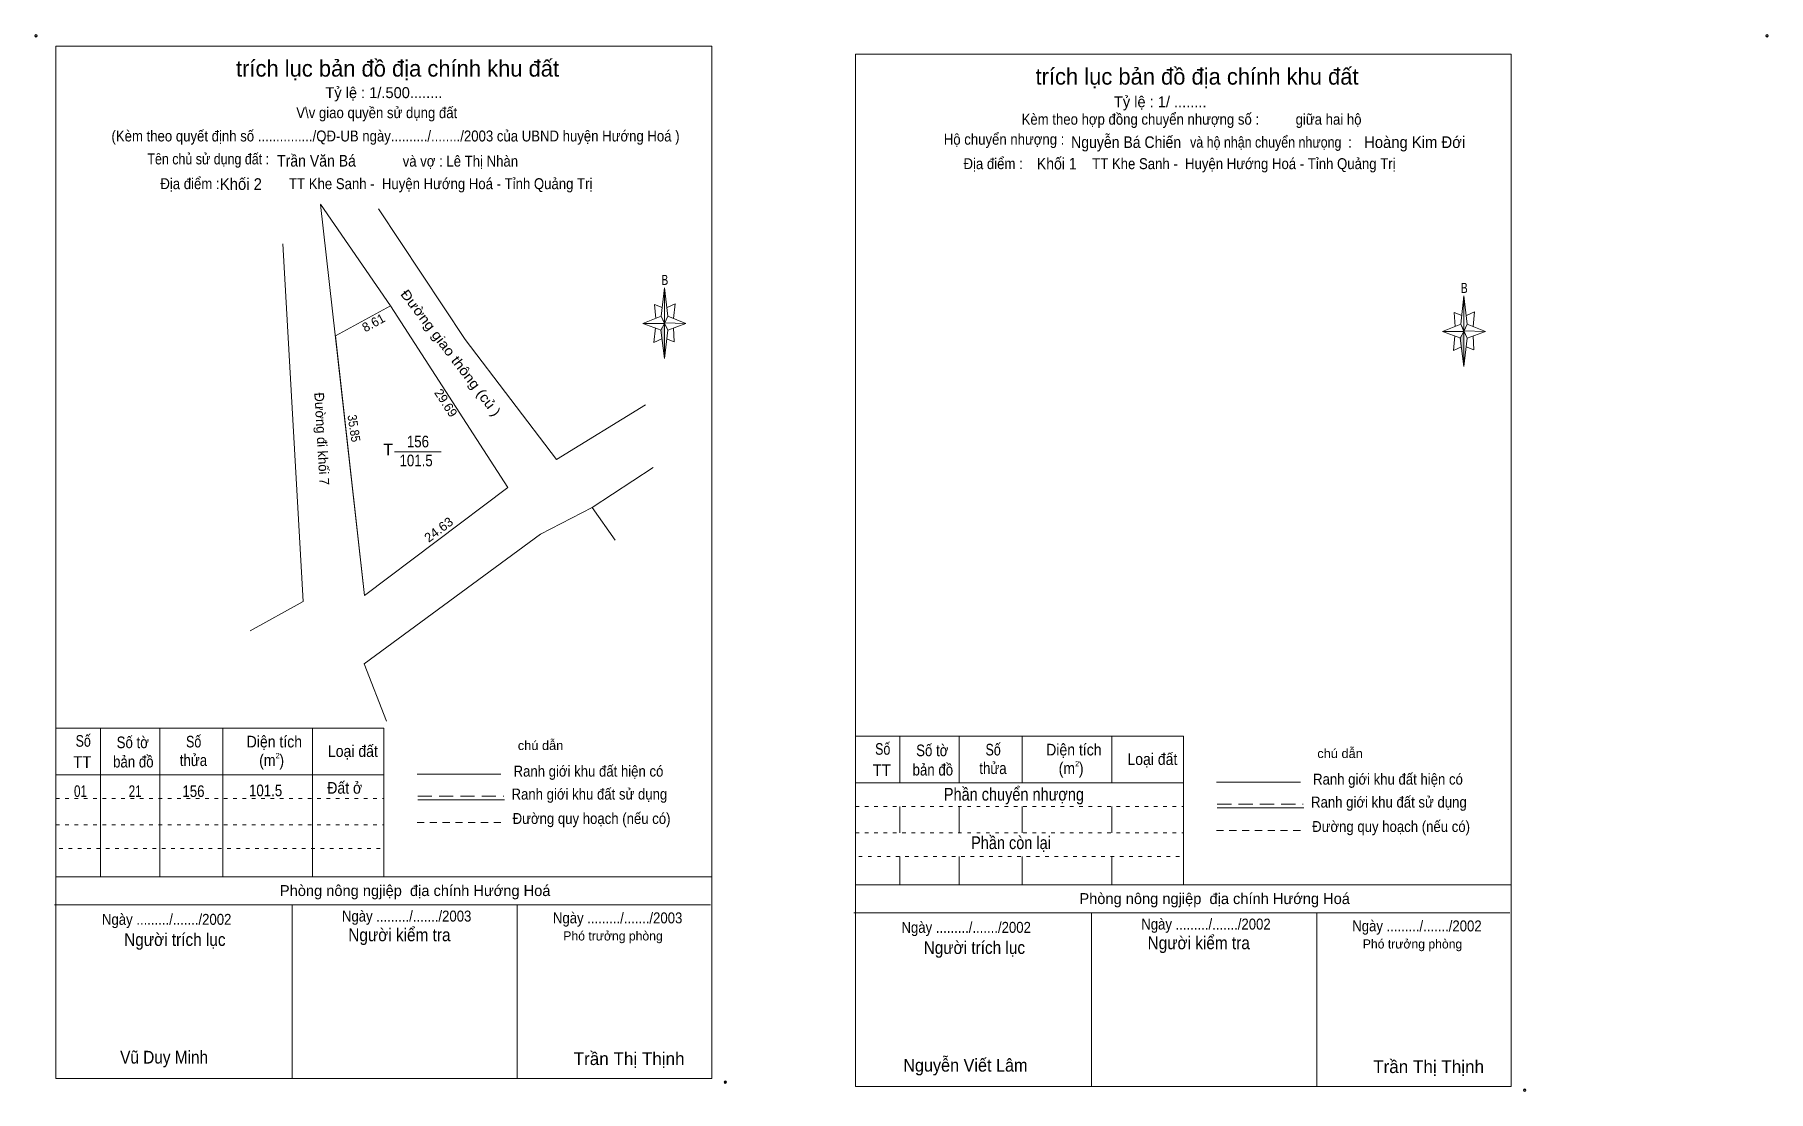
# Model space of a CAD drawing. Header units: centimetres. Extents: x 0.4 to 48, y 0.7 to 29.8.
import ezdxf
from ezdxf.enums import TextEntityAlignment as Align

# ---------------------------------------------------------------- set-up
doc = ezdxf.new("R2010")
doc.units = ezdxf.units.CM
doc.header["$LTSCALE"] = 0.13
doc.header["$PDMODE"] = 32
doc.header["$PDSIZE"] = 0.065
for name, pattern in [('DOTTED', [1.5, 0.3, -1.2]), ('MEDIUM_DASHED', [4.5, 3, -1.5]), ('SHORT_DASHED', [2.7, 1.5, -1.2])]:
    doc.linetypes.add(name, pattern=pattern)
for name, color, linetype, lineweight in [('1', 7, 'DOTTED', 13), ('22', 7, 'Continuous', 13), ('33', 7, 'Continuous', 13), ('5', 7, 'Continuous', 13)]:
    doc.layers.add(name, color=color, linetype=linetype, lineweight=lineweight)
doc.layers.add('34', color=7, linetype='Continuous')
doc.layers.add('50', color=7, linetype='Continuous')

msp = doc.modelspace()

# ---------------------------------------------------------------- hatches: boundary and pattern name
at = {"layer": '5'}
for points in [[(17.7, 21.83), (17.7, 20.87), (17.6, 21.65)], [(39.64, 21.61), (39.64, 20.65), (39.54, 21.43)]]:
    msp.add_hatch(color=256, dxfattribs=at).paths.add_polyline_path(points)

# ---------------------------------------------------------------- linework, layer by layer
at = {"layer": '1', "linetype": 'Continuous'}
for p, q in [((9.47, 14.36), (8.26, 25.1)), ((8.67, 21.49), (10.18, 22.32))]:
    msp.add_line(p, q, dxfattribs=at)
at = {"layer": '1'}
for p, q in [((1, 8.79), (10, 8.79)), ((22.94, 8.57), (31.94, 8.57)), ((22.94, 8.57), (31.94, 8.57)), ((1, 8.07), (10, 8.07)), ((22.94, 7.85), (31.94, 7.85)), ((22.94, 7.85), (31.94, 7.85)), ((1.09, 7.42), (10, 7.42)), ((23.03, 7.2), (31.94, 7.2)), ((23.03, 7.2), (31.94, 7.2))]:
    msp.add_line(p, q, dxfattribs=at)
at = {"layer": '1', "linetype": 'Continuous'}
for points in [[(7.23, 24.02), (7.79, 14.2), (6.33, 13.39)], [(10.18, 22.32), (13.4, 17.33), (9.47, 14.36)]]:
    msp.add_lwpolyline(points, dxfattribs=at)
msp.add_lwpolyline([(10.18, 22.32), (13.4, 17.33), (9.47, 14.36), (8.67, 21.49)], close=True, dxfattribs=at)
at = {"layer": '22'}
for p, q in [((10.18, 22.32), (8.26, 25.11)), ((12.23, 21.39), (9.85, 24.98)), ((15.72, 16.78), (17.39, 17.88)), ((14.3, 16.05), (15.72, 16.78)), ((15.72, 16.78), (16.35, 15.88))]:
    msp.add_line(p, q, dxfattribs=at)
for points in [[(12.23, 21.39), (14.74, 18.1), (17.18, 19.6)], [(10.07, 10.91), (9.46, 12.49), (14.3, 16.05)]]:
    msp.add_lwpolyline(points, dxfattribs=at)
at = {"layer": '33'}
msp.add_line((10.29, 18.31), (11.57, 18.31), dxfattribs=at)
at = {"layer": '5'}
for p, q in [((17.61, 22.03), (17.7, 22.81)), ((39.55, 21.81), (39.64, 22.59)), ((17.79, 22.03), (18.29, 21.83)), ((17.61, 21.65), (17.11, 21.83)), ((17.79, 21.65), (17.7, 20.87)), ((17.97, 21.33), (17.76, 21.41)), ((17.95, 21.71), (17.97, 21.33)), ((39.55, 21.43), (39.05, 21.61)), ((39.73, 21.43), (39.64, 20.65)), ((39.73, 21.81), (40.23, 21.61)), ((39.89, 21.49), (39.91, 21.11)), ((39.91, 21.11), (39.7, 21.19)), ((1, 10.72), (10, 10.72)), ((2.22, 10.72), (2.22, 6.64)), ((3.85, 10.72), (3.85, 6.64)), ((5.58, 10.72), (5.58, 6.64)), ((8.04, 10.72), (8.04, 6.64)), ((10, 10.72), (10, 6.64)), ((22.94, 10.5), (31.94, 10.5)), ((24.16, 10.5), (24.16, 9.22)), ((25.79, 10.5), (25.79, 9.22)), ((27.52, 10.5), (27.52, 9.22)), ((29.98, 10.5), (29.98, 9.22)), ((31.94, 10.5), (31.94, 6.42)), ((1, 9.44), (10, 9.44)), ((10.91, 9.46), (13.21, 9.46)), ((22.94, 9.22), (31.94, 9.22)), ((32.85, 9.24), (35.15, 9.24)), ((10.93, 8.75), (13.31, 8.75)), ((24.16, 8.57), (24.16, 7.85)), ((25.79, 8.57), (25.79, 7.85)), ((27.52, 8.57), (27.52, 7.85)), ((29.98, 8.57), (29.98, 7.85)), ((32.87, 8.53), (35.25, 8.53)), ((24.16, 7.2), (24.16, 6.42)), ((25.79, 7.2), (25.79, 6.42)), ((27.52, 7.2), (27.52, 6.42)), ((29.98, 7.2), (29.98, 6.42)), ((1, 6.64), (19, 6.64)), ((22.94, 6.42), (40.94, 6.42)), ((0.96, 5.87), (18.96, 5.87)), ((7.48, 5.87), (7.48, 1.1)), ((13.66, 5.87), (13.66, 1.1)), ((22.9, 5.65), (40.9, 5.65)), ((29.42, 5.65), (29.42, 0.88)), ((35.6, 5.65), (35.6, 0.88))]:
    msp.add_line(p, q, dxfattribs=at)
at = {"layer": '5', "linetype": 'MEDIUM_DASHED'}
for p, q in [((10.93, 8.85), (13.29, 8.85)), ((32.87, 8.63), (35.23, 8.63))]:
    msp.add_line(p, q, dxfattribs=at)
at = {"layer": '5', "linetype": 'SHORT_DASHED'}
for p, q in [((10.91, 8.13), (13.29, 8.13)), ((32.85, 7.91), (35.23, 7.91))]:
    msp.add_line(p, q, dxfattribs=at)
at = {"layer": '5'}
for points in [[(1, 29.45), (19, 29.45), (19, 1.1), (1, 1.1)], [(22.94, 29.23), (40.94, 29.23), (40.94, 0.88), (22.94, 0.88)], [(17.7, 22.81), (17.79, 22.03), (17.7, 21.83)], [(39.64, 22.59), (39.73, 21.81), (39.64, 21.61)], [(17.7, 21.83), (17.11, 21.83), (17.61, 22.03), (17.79, 21.65), (18.29, 21.83), (17.7, 21.85)], [(17.7, 21.83), (17.7, 20.87), (17.6, 21.65)], [(39.64, 21.61), (39.05, 21.61), (39.55, 21.81), (39.73, 21.43), (40.23, 21.61), (39.64, 21.63)], [(39.64, 21.61), (39.64, 20.65), (39.54, 21.43)]]:
    msp.add_lwpolyline(points, close=True, dxfattribs=at)
for points in [[(17.77, 22.27), (17.99, 22.37), (17.95, 21.97)], [(17.7, 21.83), (17.61, 22.03), (17.11, 21.83)], [(17.64, 22.27), (17.43, 22.35), (17.46, 21.97)], [(39.58, 22.05), (39.37, 22.13), (39.4, 21.75)], [(39.71, 22.05), (39.93, 22.15), (39.89, 21.75)], [(17.45, 21.71), (17.41, 21.31), (17.63, 21.41)], [(17.7, 21.83), (17.79, 21.65), (18.29, 21.83)], [(39.64, 21.61), (39.55, 21.81), (39.05, 21.61)], [(39.39, 21.49), (39.35, 21.09), (39.57, 21.19)], [(39.64, 21.61), (39.73, 21.43), (40.23, 21.61)]]:
    msp.add_lwpolyline(points, dxfattribs=at)
for p in [(0.45, 29.73), (47.96, 29.73), (19.37, 1), (41.31, 0.78)]:
    msp.add_point(p, dxfattribs=at)

# ---------------------------------------------------------------- texts
at = {"layer": '1', "width": 1.15}
msp.add_text('Đường giao thông (củ )', height=0.2661, rotation=307.341, dxfattribs=at).set_placement((11.729, 20.946), align=Align.CENTER)
at = {"layer": '1'}
msp.add_text('Đường đi khối 7', height=0.2661, rotation=273.264, dxfattribs=at).set_placement((8.163, 18.658), align=Align.CENTER)
at = {"layer": '1', "width": 0.8}
for p in [(7.085, 9.89), (29.025, 9.67), (29.025, 9.67)]:
    msp.add_text('2', height=0.15, dxfattribs=at).set_placement(p, align=Align.CENTER)
at = {"layer": '33', "width": 0.85}
for s, p in [('156', (10.935, 18.43)), ('101.5', (10.885, 17.91))]:
    msp.add_text(s, height=0.32, dxfattribs=at).set_placement(p, align=Align.CENTER)
at = {"layer": '33'}
msp.add_text('T', height=0.32, dxfattribs=at).set_placement((10.25, 18.21), align=Align.RIGHT)
at = {"layer": '34'}
for s, width, p in [('Nguyễn Bá Chiến', 0.9, (28.86, 26.65)), ('Hoàng Kim Đới', 0.95, (36.9, 26.65)), ('Trần Văn Bá', 0.9, (7.07, 26.14)), ('Khối 1', 0.9, (27.92, 26.06)), ('Khối 2', 0.95, (5.5, 25.5))]:
    msp.add_text(s, height=0.32, dxfattribs=dict(at, width=width)).set_placement(p)
at = {"layer": '5'}
for s, height, p in [('trích lục bản đồ địa chính khu đất', 0.45, (10.375, 28.61)), ('trích lục bản đồ địa chính khu đất', 0.45, (32.315, 28.39)), ('Tỷ lệ : 1/.500........', 0.3, (10, 28.02)), ('Tỷ lệ : 1/ ........', 0.3, (31.305, 27.77)), ('Phòng nông ngjiệp  địa chính Hướng Hoá ', 0.3, (10.915, 6.11)), ('Phòng nông ngjiệp  địa chính Hướng Hoá ', 0.3, (32.855, 5.89)), ('Phó trưởng phòng ', 0.25, (16.335, 4.89)), ('Phó trưởng phòng ', 0.25, (38.275, 4.67)), ('Trần Thị Thịnh', 0.35, (16.73, 1.47)), ('Trần Thị Thịnh', 0.35, (38.67, 1.25))]:
    msp.add_text(s, height=height, dxfattribs=at).set_placement(p, align=Align.CENTER)
for s, height, width, p in [('V\\v giao quyền sử dụng đất ', 0.3, 0.9, (9.855, 27.47)), ('Kèm theo hợp đồng chuyển nhượng số :          giữa hai hộ ', 0.3, 0.9, (32.215, 27.29)), ('(Kèm theo quyết định số .............../QĐ-UB ngày........../......../2003 của UBND huyện Hướng Hoá )', 0.3, 0.9, (10.32, 26.83)), ('Hộ chuyển nhượng :', 0.3, 0.9, (27.02, 26.74)), ('và hộ nhận chuyển nhưọng  : ', 0.3, 0.85, (34.39, 26.66)), ('Tên chủ sử dụng đất :', 0.3, 0.85, (5.18, 26.2)), ('và vợ : Lê Thị Nhàn', 0.3, 0.9, (12.1, 26.14)), ('Địa điểm :                   TT Khe Sanh -  Huyện Hướng Hoá - Tỉnh Quảng Trị ', 0.3, 0.9, (31.885, 26.07)), ('Địa điểm :                   TT Khe Sanh -  Huyện Hướng Hoá - Tỉnh Quảng Trị ', 0.3, 0.9, (9.845, 25.52)), ('B', 0.276, 0.75, (17.71, 22.89)), ('B', 0.276, 0.75, (39.65, 22.67)), ('Số', 0.32, 0.8, (1.75, 10.21)), ('Số tờ', 0.32, 0.85, (3.11, 10.17)), ('Số', 0.32, 0.8, (4.78, 10.19)), ('Diện tích', 0.32, 0.9, (6.995, 10.19)), ('bản đồ', 0.32, 0.85, (3.125, 9.64)), ('thửa', 0.32, 0.85, (4.775, 9.68)), ('(m )', 0.32, 0.9, (6.92, 9.68)), ('Loại đất', 0.32, 0.9, (9.15, 9.93)), ('chú dẫn', 0.25, 1.05, (14.3, 10.12)), ('Số', 0.32, 0.8, (23.69, 9.99)), ('Số tờ', 0.32, 0.85, (25.05, 9.95)), ('Số', 0.32, 0.8, (26.72, 9.97)), ('Diện tích', 0.32, 0.9, (28.935, 9.97)), ('Loại đất', 0.32, 0.9, (31.09, 9.71)), ('chú dẫn', 0.25, 1.05, (36.24, 9.9)), ('TT', 0.32, 0.95, (1.725, 9.63)), ('Ranh giới khu đất hiện có ', 0.3, 0.9, (15.665, 9.39)), ('TT', 0.32, 0.95, (23.665, 9.41)), ('bản đồ', 0.32, 0.85, (25.065, 9.42)), ('thửa', 0.32, 0.85, (26.715, 9.46)), ('(m )', 0.32, 0.9, (28.86, 9.46)), ('01', 0.32, 0.75, (1.675, 8.83)), ('21', 0.32, 0.75, (3.175, 8.83)), ('156', 0.32, 0.85, (4.775, 8.83)), ('101.5', 0.32, 0.85, (6.755, 8.85)), ('Đất ở ', 0.32, 0.9, (8.98, 8.92)), ('Ranh giới khu đất sử dụng', 0.3, 0.9, (15.64, 8.76)), ('Phần chuyển nhượng ', 0.35, 0.85, (27.345, 8.73)), ('Ranh giới khu đất hiện có ', 0.3, 0.9, (37.605, 9.17)), ('Ranh giới khu đất sử dụng', 0.3, 0.9, (37.58, 8.54)), ('Đường quy hoạch (nếu có)', 0.3, 0.9, (15.7, 8.09)), ('Đường quy hoạch (nếu có)', 0.3, 0.9, (37.64, 7.87)), ('Phần còn lại ', 0.35, 0.85, (27.265, 7.4)), ('Ngày ........./......./2003', 0.3, 0.9, (10.625, 5.41)), ('Ngày ........./......./2002', 0.3, 0.9, (4.04, 5.32)), ('Người kiểm tra ', 0.35, 0.9, (10.485, 4.87)), ('Ngày ........./......./2003', 0.3, 0.9, (16.415, 5.36)), ('Ngày ........./......./2002', 0.3, 0.9, (25.98, 5.1)), ('Ngày ........./......./2002', 0.3, 0.9, (32.56, 5.19)), ('Ngày ........./......./2002', 0.3, 0.9, (38.35, 5.14)), ('Người trích lục', 0.35, 0.9, (4.265, 4.74)), ('Người trích lục', 0.35, 0.9, (26.205, 4.52)), ('Người kiểm tra ', 0.35, 0.9, (32.42, 4.65)), ('Vũ Duy Minh', 0.35, 0.9, (3.97, 1.51)), ('Nguyễn Viết Lâm ', 0.35, 0.95, (26.02, 1.29))]:
    msp.add_text(s, height=height, dxfattribs=dict(at, width=width)).set_placement(p, align=Align.CENTER)
at = {"layer": '50'}
for s, rotation, p in [('8.61', 28.73, (9.775, 21.742)), ('29.69', 302.844, (11.597, 19.583))]:
    msp.add_text(s, height=0.25, rotation=rotation, dxfattribs=at).set_placement(p, align=Align.CENTER)
for s, rotation, width, p in [('35.85', 278.686, 0.9, (9.057, 18.934)), ('24.63', 37.112, 1.05, (11.58, 16.072))]:
    msp.add_text(s, height=0.25, rotation=rotation, dxfattribs=dict(at, width=width)).set_placement(p, align=Align.CENTER)

doc.saveas('drawing.dxf')
